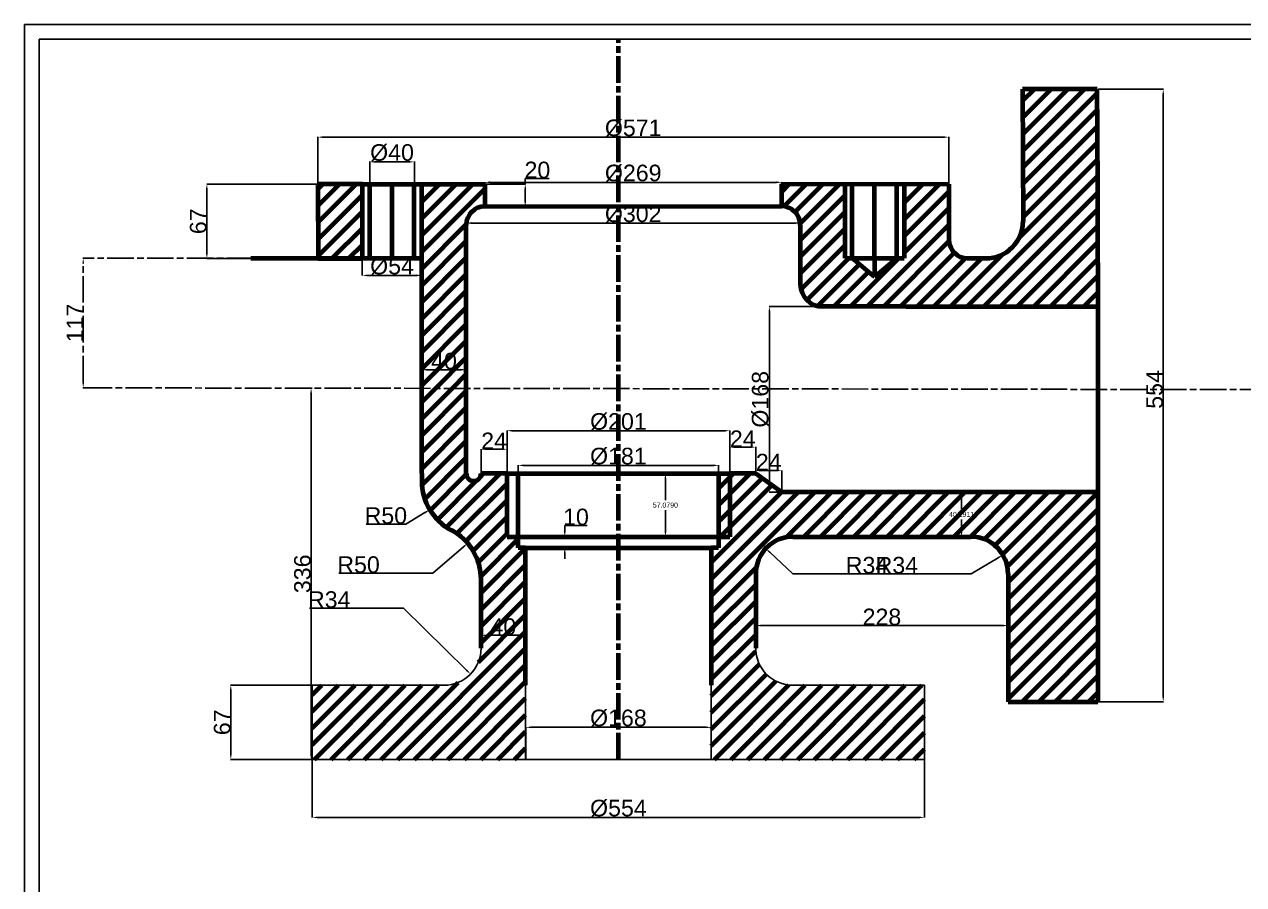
# Model space of a CAD drawing. Header units: millimetres. Extents: x 2545 to 4734, y 520 to 2116.
# Drawn here: x 2545 to 3648, y 1338 to 2116 of the extents above; entities that cross this region are included whole.
import ezdxf

# ---------------------------------------------------------------- set-up
doc = ezdxf.new("R2010")
doc.units = ezdxf.units.MM
doc.linetypes.add('ACAD_ISO08W100', pattern=[36, 24, -3, 6, -3])
doc.styles.get("Standard").update_dxf_attribs({"font": 'arial.ttf'})
doc.dimstyles.new('ISO POLINEMA 1', dxfattribs={"dimtxt": 15, "dimasz": 5, "dimexe": 0.18, "dimexo": 0.0625, "dimgap": 0.09, "dimtad": 1, "dimtoh": 1, "dimdec": 0, "dimzin": 0, "dimdsep": 46, "dimtxsty": 'Standard', "dimcen": 1, "dimadec": 0, "dimazin": 0, "dimtfac": 1, "dimtdec": 0, "dimtofl": 0, "dimtmove": 0, "dimatfit": 3, "dimfxl": 1, "dimtolj": 1, "dimtzin": 0, "dimarcsym": 0})
doc.dimstyles.get("Standard").update_dxf_attribs({"dimtxt": 0.18, "dimasz": 0.18, "dimexe": 0.18, "dimexo": 0.0625, "dimgap": 0.09, "dimtad": 0, "dimtih": 1, "dimtoh": 1, "dimdec": 4, "dimzin": 0, "dimdsep": 46, "dimtxsty": 'Standard', "dimcen": 0.09, "dimadec": 0, "dimazin": 0, "dimtfac": 1, "dimtdec": 4, "dimtofl": 0, "dimtmove": 0, "dimatfit": 3, "dimfxl": 1, "dimtolj": 1, "dimtzin": 0, "dimarcsym": 0})
pattern_1 = [(45, (-3494.329, -1262.326), (-7.538002, 7.538002), [])]

# ---------------------------------------------------------------- blocks, each defined once
blk = doc.blocks.new('*D145')
at = {"color": 0, "lineweight": -2, "transparency": 16777216}
for p, q in [((2805.2, 1451), (2805.2, 1398.5)), ((3359.2, 1451), (3359.2, 1398.5)), ((2810.2, 1398.7), (3354.2, 1398.7))]:
    blk.add_line(p, q, dxfattribs=at)
at = {"color": 0, "transparency": 16777216}
for points in [[(2810.2, 1399.5), (2810.2, 1397.9), (2805.2, 1398.7)], [(3354.2, 1399.5), (3354.2, 1397.9), (3359.2, 1398.7)]]:
    blk.add_solid(points, dxfattribs=at)
at = {"layer": 'Defpoints', "color": 0, "transparency": 16777216}
for p in [(2805.2, 1451.1), (3359.2, 1451.1), (3359.2, 1398.7)]:
    blk.add_point(p, dxfattribs=at)
at = {"color": 0, "lineweight": 100, "transparency": 16777216, "insert": (3082.2, 1406.9), "char_height": 15, "attachment_point": 5}
blk.add_mtext('\\A1;%%C554', dxfattribs=at)
blk = doc.blocks.new('*D146')
at = {"color": 0, "lineweight": -2, "transparency": 16777216}
for p, q in [((2998.3, 1451.2), (2998.3, 1480.4)), ((3003.3, 1480.2), (3161.2, 1480.2)), ((3166.2, 1451.2), (3166.2, 1480.4))]:
    blk.add_line(p, q, dxfattribs=at)
at = {"color": 0, "transparency": 16777216}
for points in [[(3003.3, 1481), (3003.3, 1479.4), (2998.3, 1480.2)], [(3161.2, 1481), (3161.2, 1479.4), (3166.2, 1480.2)]]:
    blk.add_solid(points, dxfattribs=at)
at = {"layer": 'Defpoints', "color": 0, "transparency": 16777216}
for p in [(3166.2, 1480.2), (2998.3, 1451.1), (3166.2, 1451.1)]:
    blk.add_point(p, dxfattribs=at)
at = {"color": 0, "lineweight": 100, "transparency": 16777216, "insert": (3082.2, 1488.4), "char_height": 15, "width": 0.0249, "attachment_point": 5}
blk.add_mtext('\\A1;%%C168', dxfattribs=at)
blk = doc.blocks.new('*D147')
at = {"color": 0, "lineweight": -2, "transparency": 16777216}
for p, q in [((2804.4, 1518.3), (2731.4, 1518.3)), ((2731.5, 1513.3), (2731.5, 1456.1)), ((2805.2, 1451.1), (2731.4, 1451.1))]:
    blk.add_line(p, q, dxfattribs=at)
at = {"color": 0, "transparency": 16777216}
for points in [[(2730.7, 1513.3), (2732.4, 1513.3), (2731.5, 1518.3)], [(2730.7, 1456.1), (2732.4, 1456.1), (2731.5, 1451.1)]]:
    blk.add_solid(points, dxfattribs=at)
at = {"layer": 'Defpoints', "color": 0, "transparency": 16777216}
for p in [(2804.5, 1518.3), (2731.5, 1451.1), (2805.2, 1451.1)]:
    blk.add_point(p, dxfattribs=at)
at = {"color": 0, "lineweight": 100, "transparency": 16777216, "insert": (2723.8, 1484.7), "char_height": 15, "attachment_point": 5, "rotation": 90}
blk.add_mtext('\\A1;67', dxfattribs=at)
blk = doc.blocks.new('*D148')
at = {"color": 0, "lineweight": -2, "transparency": 16777216}
for p, q in [((3033.7, 1657.6), (3033.7, 1662.6)), ((3033.7, 1662.6), (3053.8, 1662.6)), ((2991.6, 1652.6), (3033.8, 1652.6)), ((2991.6, 1642.5), (3033.8, 1642.5)), ((3033.7, 1637.5), (3033.7, 1632.5))]:
    blk.add_line(p, q, dxfattribs=at)
at = {"color": 0, "transparency": 16777216}
for points in [[(3032.8, 1657.6), (3034.5, 1657.6), (3033.7, 1652.6)], [(3032.8, 1637.5), (3034.5, 1637.5), (3033.7, 1642.5)]]:
    blk.add_solid(points, dxfattribs=at)
at = {"layer": 'Defpoints', "color": 0, "transparency": 16777216}
for p in [(2991.6, 1652.6), (3033.7, 1652.6), (2991.6, 1642.5)]:
    blk.add_point(p, dxfattribs=at)
at = {"color": 0, "lineweight": 100, "transparency": 16777216, "insert": (3043.8, 1670.3), "char_height": 15, "attachment_point": 5}
blk.add_mtext('\\A1;10', dxfattribs=at)
blk = doc.blocks.new('*D149')
at = {"color": 0, "lineweight": -2, "transparency": 16777216}
for p, q in [((3171.3, 1709.6), (3120.2, 1709.6)), ((3124.7, 1705.1), (3124.7, 1685.6)), ((3124.7, 1657.1), (3124.7, 1676.5)), ((3171.3, 1652.6), (3120.2, 1652.6))]:
    blk.add_line(p, q, dxfattribs=at)
at = {"color": 0, "transparency": 16777216}
for points in [[(3124, 1705.1), (3125.5, 1705.1), (3124.7, 1709.6)], [(3124, 1657.1), (3125.5, 1657.1), (3124.7, 1652.6)]]:
    blk.add_solid(points, dxfattribs=at)
at = {"layer": 'Defpoints', "color": 0, "transparency": 16777216}
for p in [(3124.7, 1709.6), (3172.9, 1709.6), (3172.9, 1652.6)]:
    blk.add_point(p, dxfattribs=at)
at = {"color": 0, "lineweight": 100, "transparency": 16777216, "insert": (3124.7, 1681.1), "char_height": 4.5, "attachment_point": 5}
blk.add_mtext('\\A1;57.0790', dxfattribs=at)
blk = doc.blocks.new('*D150')
at = {"color": 0, "lineweight": -2, "transparency": 16777216}
for p, q in [((2991.6, 1709.7), (2991.6, 1717.2)), ((2996.6, 1717), (3167.9, 1717)), ((3172.9, 1709.7), (3172.9, 1717.2))]:
    blk.add_line(p, q, dxfattribs=at)
at = {"color": 0, "transparency": 16777216}
for points in [[(2996.6, 1717.9), (2996.6, 1716.2), (2991.6, 1717)], [(3167.9, 1717.9), (3167.9, 1716.2), (3172.9, 1717)]]:
    blk.add_solid(points, dxfattribs=at)
at = {"layer": 'Defpoints', "color": 0, "transparency": 16777216}
for p in [(3172.9, 1717), (2991.6, 1709.6), (3172.9, 1709.6)]:
    blk.add_point(p, dxfattribs=at)
at = {"color": 0, "lineweight": 100, "transparency": 16777216, "insert": (3082.2, 1725.2), "char_height": 15, "attachment_point": 5}
blk.add_mtext('\\A1;%%C181', dxfattribs=at)
blk = doc.blocks.new('*D151')
at = {"color": 0, "lineweight": -2, "transparency": 16777216}
for p, q in [((2981.5, 1709.7), (2981.5, 1748.6)), ((2986.5, 1748.4), (3177.9, 1748.4)), ((3182.9, 1709.7), (3182.9, 1748.6))]:
    blk.add_line(p, q, dxfattribs=at)
at = {"color": 0, "transparency": 16777216}
for points in [[(2986.5, 1749.2), (2986.5, 1747.5), (2981.5, 1748.4)], [(3177.9, 1749.2), (3177.9, 1747.5), (3182.9, 1748.4)]]:
    blk.add_solid(points, dxfattribs=at)
at = {"layer": 'Defpoints', "color": 0, "transparency": 16777216}
for p in [(3182.9, 1748.4), (2981.5, 1709.6), (3182.9, 1709.6)]:
    blk.add_point(p, dxfattribs=at)
at = {"color": 0, "lineweight": 100, "transparency": 16777216, "insert": (3082.2, 1756.5), "char_height": 15, "attachment_point": 5}
blk.add_mtext('\\A1;%%C201', dxfattribs=at)
blk = doc.blocks.new('*D152')
at = {"color": 0, "lineweight": -2, "transparency": 16777216}
for p, q in [((2958, 1709.7), (2958, 1731.8)), ((2981.5, 1709.7), (2981.5, 1731.8)), ((2976.5, 1731.6), (2963, 1731.6))]:
    blk.add_line(p, q, dxfattribs=at)
at = {"color": 0, "transparency": 16777216}
for points in [[(2963, 1732.5), (2963, 1730.8), (2958, 1731.6)], [(2976.5, 1732.5), (2976.5, 1730.8), (2981.5, 1731.6)]]:
    blk.add_solid(points, dxfattribs=at)
at = {"layer": 'Defpoints', "color": 0, "transparency": 16777216}
for p in [(2958, 1731.6), (2958, 1709.6), (2981.5, 1709.6)]:
    blk.add_point(p, dxfattribs=at)
at = {"color": 0, "lineweight": 100, "transparency": 16777216, "insert": (2969.7, 1739.2), "char_height": 15, "attachment_point": 5}
blk.add_mtext('\\A1;24', dxfattribs=at)
blk = doc.blocks.new('*D121')
at = {"color": 0, "lineweight": -2, "transparency": 16777216}
for p, q in [((2802.7, 1587.9), (2887.7, 1587.9)), ((2887.7, 1587.9), (2944.8, 1531.8))]:
    blk.add_line(p, q, dxfattribs=at)
at = {"color": 0, "transparency": 16777216}
blk.add_solid([(2945.4, 1532.4), (2944.2, 1531.2), (2948.4, 1528.3)], dxfattribs=at)
at = {"layer": 'Defpoints', "color": 0, "transparency": 16777216}
for p in [(2924.4, 1551.8), (2948.4, 1528.3)]:
    blk.add_point(p, dxfattribs=at)
at = {"color": 0, "lineweight": 100, "transparency": 16777216, "insert": (2820.6, 1595.6), "char_height": 15, "attachment_point": 5}
blk.add_mtext('\\A1;R34', dxfattribs=at)
blk = doc.blocks.new('*D153')
at = {"color": 0, "lineweight": -2, "transparency": 16777216}
for p, q in [((2998.3, 1642.4), (2998.3, 1563.2)), ((2958, 1551.9), (2958, 1563.5)), ((2963, 1563.4), (2993.3, 1563.4))]:
    blk.add_line(p, q, dxfattribs=at)
at = {"color": 0, "transparency": 16777216}
for points in [[(2963, 1564.2), (2963, 1562.5), (2958, 1563.4)], [(2993.3, 1564.2), (2993.3, 1562.5), (2998.3, 1563.4)]]:
    blk.add_solid(points, dxfattribs=at)
at = {"layer": 'Defpoints', "color": 0, "transparency": 16777216}
for p in [(2998.3, 1642.5), (2998.3, 1563.4), (2958, 1551.8)]:
    blk.add_point(p, dxfattribs=at)
at = {"color": 0, "lineweight": 100, "transparency": 16777216, "insert": (2978.1, 1571.1), "char_height": 15, "attachment_point": 5}
blk.add_mtext('\\A1;40', dxfattribs=at)
blk = doc.blocks.new('*D154')
at = {"color": 0, "lineweight": -2, "transparency": 16777216}
for p, q in [((3182.9, 1709.7), (3182.9, 1733.7)), ((3187.9, 1733.5), (3201.4, 1733.5)), ((3206.4, 1709.7), (3206.4, 1733.7))]:
    blk.add_line(p, q, dxfattribs=at)
at = {"color": 0, "transparency": 16777216}
for points in [[(3187.9, 1734.3), (3187.9, 1732.7), (3182.9, 1733.5)], [(3201.4, 1734.3), (3201.4, 1732.7), (3206.4, 1733.5)]]:
    blk.add_solid(points, dxfattribs=at)
at = {"layer": 'Defpoints', "color": 0, "transparency": 16777216}
for p in [(3206.4, 1733.5), (3182.9, 1709.6), (3206.4, 1709.6)]:
    blk.add_point(p, dxfattribs=at)
at = {"color": 0, "lineweight": 100, "transparency": 16777216, "insert": (3194.7, 1741.1), "char_height": 15, "attachment_point": 5}
blk.add_mtext('\\A1;24', dxfattribs=at)
blk = doc.blocks.new('*D155')
at = {"color": 0, "lineweight": -2, "transparency": 16777216}
for p, q in [((2904.3, 1709.7), (2904.3, 1803.7)), ((2909.3, 1803.5), (2939.6, 1803.5)), ((2944.6, 1709.7), (2944.6, 1803.7))]:
    blk.add_line(p, q, dxfattribs=at)
at = {"color": 0, "transparency": 16777216}
for points in [[(2909.3, 1804.4), (2909.3, 1802.7), (2904.3, 1803.5)], [(2939.6, 1804.4), (2939.6, 1802.7), (2944.6, 1803.5)]]:
    blk.add_solid(points, dxfattribs=at)
at = {"layer": 'Defpoints', "color": 0, "transparency": 16777216}
for p in [(2944.6, 1803.5), (2904.3, 1709.6), (2944.6, 1709.6)]:
    blk.add_point(p, dxfattribs=at)
at = {"color": 0, "lineweight": 100, "transparency": 16777216, "insert": (2924.4, 1811.3), "char_height": 15, "attachment_point": 5}
blk.add_mtext('\\A1;40', dxfattribs=at)
blk = doc.blocks.new('*D156')
at = {"color": 0, "lineweight": -2, "transparency": 16777216}
for p, q in [((2857.3, 1971.4), (2857.3, 1991.7)), ((2862.3, 1991.5), (2892.6, 1991.5)), ((2897.6, 1971.4), (2897.6, 1991.7))]:
    blk.add_line(p, q, dxfattribs=at)
at = {"color": 0, "transparency": 16777216}
for points in [[(2862.3, 1992.3), (2862.3, 1990.7), (2857.3, 1991.5)], [(2892.6, 1992.3), (2892.6, 1990.7), (2897.6, 1991.5)]]:
    blk.add_solid(points, dxfattribs=at)
at = {"layer": 'Defpoints', "color": 0, "transparency": 16777216}
for p in [(2897.6, 1991.5), (2857.3, 1971.4), (2897.6, 1971.4)]:
    blk.add_point(p, dxfattribs=at)
at = {"color": 0, "lineweight": 100, "transparency": 16777216, "insert": (2877.4, 1999.7), "char_height": 15, "attachment_point": 5}
blk.add_mtext('\\A1;%%C40', dxfattribs=at)
blk = doc.blocks.new('*D157')
at = {"color": 0, "lineweight": -2, "transparency": 16777216}
for p, q in [((2850.5, 1904.1), (2850.5, 1888.7)), ((2904.3, 1904.4), (2904.3, 1888.7)), ((2899.3, 1888.8), (2855.5, 1888.8))]:
    blk.add_line(p, q, dxfattribs=at)
at = {"color": 0, "transparency": 16777216}
for points in [[(2855.5, 1889.7), (2855.5, 1888), (2850.5, 1888.8)], [(2899.3, 1889.7), (2899.3, 1888), (2904.3, 1888.8)]]:
    blk.add_solid(points, dxfattribs=at)
at = {"layer": 'Defpoints', "color": 0, "transparency": 16777216}
for p in [(2850.5, 1904.2), (2904.3, 1904.5), (2850.5, 1888.8)]:
    blk.add_point(p, dxfattribs=at)
at = {"color": 0, "lineweight": 100, "transparency": 16777216, "insert": (2877.4, 1897), "char_height": 15, "attachment_point": 5}
blk.add_mtext('\\A1;%%C54', dxfattribs=at)
blk = doc.blocks.new('*D158')
at = {"color": 0, "lineweight": -2, "transparency": 16777216}
for p, q in [((2961.3, 1971.4), (2961.3, 1973.2)), ((2966.3, 1973), (3225, 1973)), ((3230, 1971.4), (3230, 1973.2))]:
    blk.add_line(p, q, dxfattribs=at)
at = {"color": 0, "transparency": 16777216}
for points in [[(2966.3, 1973.9), (2966.3, 1972.2), (2961.3, 1973)], [(3225, 1973.9), (3225, 1972.2), (3230, 1973)]]:
    blk.add_solid(points, dxfattribs=at)
at = {"layer": 'Defpoints', "color": 0, "transparency": 16777216}
for p in [(2961.3, 1971.4), (3230, 1973), (3230, 1971.4)]:
    blk.add_point(p, dxfattribs=at)
at = {"color": 0, "lineweight": 100, "transparency": 16777216, "insert": (3095.6, 1981.2), "char_height": 15, "attachment_point": 5}
blk.add_mtext('\\A1;%%C269', dxfattribs=at)
blk = doc.blocks.new('*D159')
at = {"color": 0, "lineweight": -2, "transparency": 16777216}
for p, q in [((2997.9, 1971.4), (2997.9, 1976.4)), ((2997.9, 1976.4), (3019.7, 1976.4)), ((2961.4, 1971.4), (2998.1, 1971.4)), ((2997.9, 1956.2), (2997.9, 1966.4)), ((2961.4, 1951.2), (2998.1, 1951.2))]:
    blk.add_line(p, q, dxfattribs=at)
at = {"color": 0, "transparency": 16777216}
for points in [[(2997.1, 1966.4), (2998.8, 1966.4), (2997.9, 1971.4)], [(2997.1, 1956.2), (2998.8, 1956.2), (2997.9, 1951.2)]]:
    blk.add_solid(points, dxfattribs=at)
at = {"layer": 'Defpoints', "color": 0, "transparency": 16777216}
for p in [(2961.3, 1971.4), (2997.9, 1971.4), (2961.3, 1951.2)]:
    blk.add_point(p, dxfattribs=at)
at = {"color": 0, "lineweight": 100, "transparency": 16777216, "insert": (3008.9, 1984.1), "char_height": 15, "attachment_point": 5}
blk.add_mtext('\\A1;20', dxfattribs=at)
blk = doc.blocks.new('*D160')
at = {"color": 0, "lineweight": -2, "transparency": 16777216}
for p, q in [((2810.3, 1971.4), (2810.3, 2014)), ((2815.3, 2013.9), (3376, 2013.9)), ((3381, 1971.4), (3381, 2014))]:
    blk.add_line(p, q, dxfattribs=at)
at = {"color": 0, "transparency": 16777216}
for points in [[(2815.3, 2014.7), (2815.3, 2013), (2810.3, 2013.9)], [(3376, 2014.7), (3376, 2013), (3381, 2013.9)]]:
    blk.add_solid(points, dxfattribs=at)
at = {"layer": 'Defpoints', "color": 0, "transparency": 16777216}
for p in [(3381, 2013.9), (2810.3, 1971.4), (3381, 1971.4)]:
    blk.add_point(p, dxfattribs=at)
at = {"color": 0, "lineweight": 100, "transparency": 16777216, "insert": (3095.6, 2022), "char_height": 15, "attachment_point": 5}
blk.add_mtext('\\A1;%%C571', dxfattribs=at)
blk = doc.blocks.new('*D161')
at = {"color": 0, "lineweight": -2, "transparency": 16777216}
for p, q in [((2810.2, 1971.4), (2709.7, 1971.4)), ((2709.9, 1909.2), (2709.9, 1966.4)), ((2810.4, 1904.2), (2709.7, 1904.2))]:
    blk.add_line(p, q, dxfattribs=at)
at = {"color": 0, "transparency": 16777216}
for points in [[(2709, 1966.4), (2710.7, 1966.4), (2709.9, 1971.4)], [(2709, 1909.2), (2710.7, 1909.2), (2709.9, 1904.2)]]:
    blk.add_solid(points, dxfattribs=at)
at = {"layer": 'Defpoints', "color": 0, "transparency": 16777216}
for p in [(2709.9, 1971.4), (2810.3, 1971.4), (2810.5, 1904.2)]:
    blk.add_point(p, dxfattribs=at)
at = {"color": 0, "lineweight": 100, "transparency": 16777216, "insert": (2702.1, 1937.8), "char_height": 15, "attachment_point": 5, "rotation": 90}
blk.add_mtext('\\A1;67', dxfattribs=at)
blk = doc.blocks.new('*D122')
at = {"color": 0, "lineweight": -2, "transparency": 16777216}
for p, q in [((2953.6, 1702.9), (2955.6, 1702.9)), ((2954.6, 1701.9), (2954.6, 1703.9)), ((2889.8, 1663.9), (2907.2, 1674.3)), ((2853.9, 1663.9), (2889.8, 1663.9))]:
    blk.add_line(p, q, dxfattribs=at)
at = {"color": 0, "transparency": 16777216}
blk.add_solid([(2906.8, 1675.1), (2907.6, 1673.6), (2911.5, 1676.9)], dxfattribs=at)
at = {"layer": 'Defpoints', "color": 0, "transparency": 16777216}
for p in [(2954.6, 1702.9), (2911.5, 1676.9)]:
    blk.add_point(p, dxfattribs=at)
at = {"color": 0, "lineweight": 100, "transparency": 16777216, "insert": (2871.8, 1671.6), "char_height": 15, "attachment_point": 5}
blk.add_mtext('\\A1;R50', dxfattribs=at)
blk = doc.blocks.new('*D123')
at = {"color": 0, "lineweight": -2, "transparency": 16777216}
for p, q in [((2914.2, 1619.5), (2942, 1643.4)), ((2829.2, 1619.5), (2914.2, 1619.5))]:
    blk.add_line(p, q, dxfattribs=at)
at = {"color": 0, "transparency": 16777216}
blk.add_solid([(2941.5, 1644), (2942.6, 1642.8), (2945.8, 1646.7)], dxfattribs=at)
at = {"layer": 'Defpoints', "color": 0, "transparency": 16777216}
for p in [(2945.8, 1646.7), (2907.6, 1613.8)]:
    blk.add_point(p, dxfattribs=at)
at = {"color": 0, "lineweight": 100, "transparency": 16777216, "insert": (2847.1, 1627.2), "char_height": 15, "attachment_point": 5}
blk.add_mtext('\\A1;R50', dxfattribs=at)
blk = doc.blocks.new('*D162')
at = {"color": 0, "lineweight": -2, "transparency": 16777216}
for p, q in [((3392.7, 1688.3), (3392.7, 1677.3)), ((3392.9, 1692.8), (3397.2, 1692.8)), ((3392.7, 1657.1), (3392.7, 1668.2)), ((3392.9, 1652.6), (3397.2, 1652.6))]:
    blk.add_line(p, q, dxfattribs=at)
at = {"color": 0, "transparency": 16777216}
for points in [[(3391.9, 1688.3), (3393.4, 1688.3), (3392.7, 1692.8)], [(3391.9, 1657.1), (3393.4, 1657.1), (3392.7, 1652.6)]]:
    blk.add_solid(points, dxfattribs=at)
at = {"layer": 'Defpoints', "color": 0, "transparency": 16777216}
for p in [(3391.4, 1692.8), (3392.7, 1692.8), (3391.4, 1652.6)]:
    blk.add_point(p, dxfattribs=at)
at = {"color": 0, "lineweight": 100, "transparency": 16777216, "insert": (3392.7, 1672.7), "char_height": 4.5, "attachment_point": 5}
blk.add_mtext('\\A1;40.2911', dxfattribs=at)
blk = doc.blocks.new('*D163')
at = {"color": 0, "lineweight": -2, "transparency": 16777216}
for p, q in [((3206.4, 1551.9), (3206.4, 1572.4)), ((3211.4, 1572.2), (3429.8, 1572.2)), ((3434.8, 1551.9), (3434.8, 1572.4))]:
    blk.add_line(p, q, dxfattribs=at)
at = {"color": 0, "transparency": 16777216}
for points in [[(3211.4, 1573), (3211.4, 1571.4), (3206.4, 1572.2)], [(3429.8, 1573), (3429.8, 1571.4), (3434.8, 1572.2)]]:
    blk.add_solid(points, dxfattribs=at)
at = {"layer": 'Defpoints', "color": 0, "transparency": 16777216}
for p in [(3434.8, 1572.2), (3206.4, 1551.8), (3434.8, 1551.8)]:
    blk.add_point(p, dxfattribs=at)
at = {"color": 0, "lineweight": 100, "transparency": 16777216, "insert": (3320.6, 1579.9), "char_height": 15, "attachment_point": 5}
blk.add_mtext('\\A1;228', dxfattribs=at)
blk = doc.blocks.new('*D124')
at = {"color": 0, "lineweight": -2, "transparency": 16777216}
for p, q in [((3240, 1619), (3219.2, 1638.5)), ((3325, 1619), (3240, 1619))]:
    blk.add_line(p, q, dxfattribs=at)
at = {"color": 0, "transparency": 16777216}
blk.add_solid([(3219.7, 1639.1), (3218.6, 1637.9), (3215.5, 1641.9)], dxfattribs=at)
at = {"layer": 'Defpoints', "color": 0, "transparency": 16777216}
for p in [(3215.5, 1641.9), (3240, 1619)]:
    blk.add_point(p, dxfattribs=at)
at = {"color": 0, "lineweight": 100, "transparency": 16777216, "insert": (3307.1, 1626.7), "char_height": 15, "attachment_point": 5}
blk.add_mtext('\\A1;R34', dxfattribs=at)
blk = doc.blocks.new('*D164')
at = {"color": 0, "lineweight": -2, "transparency": 16777216}
for p, q in [((3206.4, 1709.7), (3206.4, 1712.5)), ((3211.4, 1712.3), (3225, 1712.3)), ((3230, 1692.9), (3230, 1712.5))]:
    blk.add_line(p, q, dxfattribs=at)
at = {"color": 0, "transparency": 16777216}
for points in [[(3211.4, 1713.2), (3211.4, 1711.5), (3206.4, 1712.3)], [(3225, 1713.2), (3225, 1711.5), (3230, 1712.3)]]:
    blk.add_solid(points, dxfattribs=at)
at = {"layer": 'Defpoints', "color": 0, "transparency": 16777216}
for p in [(3230, 1712.3), (3206.4, 1709.6), (3230, 1692.8)]:
    blk.add_point(p, dxfattribs=at)
at = {"color": 0, "lineweight": 100, "transparency": 16777216, "insert": (3218.2, 1720), "char_height": 15, "attachment_point": 5}
blk.add_mtext('\\A1;24', dxfattribs=at)
blk = doc.blocks.new('*D125')
at = {"color": 0, "lineweight": -2, "transparency": 16777216}
for p, q in [((3401.2, 1619), (3425.8, 1633.5)), ((3316.2, 1619), (3401.2, 1619))]:
    blk.add_line(p, q, dxfattribs=at)
at = {"color": 0, "transparency": 16777216}
blk.add_solid([(3425.4, 1634.2), (3426.2, 1632.8), (3430.1, 1636.1)], dxfattribs=at)
at = {"layer": 'Defpoints', "color": 0, "transparency": 16777216}
for p in [(3430.1, 1636.1), (3401.2, 1619)]:
    blk.add_point(p, dxfattribs=at)
at = {"color": 0, "lineweight": 100, "transparency": 16777216, "insert": (3334.1, 1626.7), "char_height": 15, "attachment_point": 5}
blk.add_mtext('\\A1;R34', dxfattribs=at)
blk = doc.blocks.new('*D165')
at = {"color": 0, "lineweight": -2, "transparency": 16777216}
for p, q in [((3353.4, 1860.7), (3218.6, 1860.7)), ((3218.8, 1697.8), (3218.8, 1855.7)), ((3229.9, 1692.8), (3218.6, 1692.8))]:
    blk.add_line(p, q, dxfattribs=at)
at = {"color": 0, "transparency": 16777216}
for points in [[(3218, 1855.7), (3219.7, 1855.7), (3218.8, 1860.7)], [(3218, 1697.8), (3219.7, 1697.8), (3218.8, 1692.8)]]:
    blk.add_solid(points, dxfattribs=at)
at = {"layer": 'Defpoints', "color": 0, "transparency": 16777216}
for p in [(3218.8, 1860.7), (3353.5, 1860.7), (3230, 1692.8)]:
    blk.add_point(p, dxfattribs=at)
at = {"color": 0, "lineweight": 100, "transparency": 16777216, "insert": (3210.7, 1776.8), "char_height": 15, "attachment_point": 5, "rotation": 90}
blk.add_mtext('\\A1;%%C168', dxfattribs=at)
blk = doc.blocks.new('*D166')
at = {"color": 0, "lineweight": -2, "transparency": 16777216}
for p, q in [((2805.2, 1786.9), (2804, 1786.9)), ((2804.2, 1456.1), (2804.2, 1781.9)), ((2805.2, 1451.1), (2804, 1451.1))]:
    blk.add_line(p, q, dxfattribs=at)
at = {"color": 0, "transparency": 16777216}
for points in [[(2803.3, 1781.9), (2805, 1781.9), (2804.2, 1786.9)], [(2803.3, 1456.1), (2805, 1456.1), (2804.2, 1451.1)]]:
    blk.add_solid(points, dxfattribs=at)
at = {"layer": 'Defpoints', "color": 0, "transparency": 16777216}
for p in [(2804.2, 1786.9), (2805.2, 1786.9), (2805.2, 1451.1)]:
    blk.add_point(p, dxfattribs=at)
at = {"color": 0, "lineweight": 100, "transparency": 16777216, "insert": (2796.4, 1619), "char_height": 15, "attachment_point": 5, "rotation": 90}
blk.add_mtext('\\A1;336', dxfattribs=at)
blk = doc.blocks.new('*D167')
at = {"color": 0, "linetype": 'ACAD_ISO08W100', "lineweight": -2, "transparency": 16777216}
for p, q in [((2751.8, 1904.5), (2597.8, 1904.5)), ((2598, 1792.2), (2598, 1899.5)), ((2600.2, 1787.2), (2597.8, 1787.2))]:
    blk.add_line(p, q, dxfattribs=at)
at = {"color": 0, "linetype": 'ACAD_ISO08W100', "transparency": 16777216}
for points in [[(2597.2, 1899.5), (2598.8, 1899.5), (2598, 1904.5)], [(2597.2, 1792.2), (2598.8, 1792.2), (2598, 1787.2)]]:
    blk.add_solid(points, dxfattribs=at)
at = {"layer": 'Defpoints', "color": 0, "linetype": 'ACAD_ISO08W100', "transparency": 16777216}
for p in [(2598, 1904.5), (2751.8, 1904.5), (2600.3, 1787.2)]:
    blk.add_point(p, dxfattribs=at)
at = {"color": 0, "linetype": 'ACAD_ISO08W100', "lineweight": 100, "transparency": 16777216, "insert": (2590.4, 1845.8), "char_height": 15, "attachment_point": 5, "rotation": 90}
blk.add_mtext('\\A1;117', dxfattribs=at)
blk = doc.blocks.new('*D168')
at = {"color": 0, "lineweight": -2, "transparency": 16777216}
for p, q in [((2944.6, 1934.5), (2944.6, 1936.3)), ((2949.6, 1936.2), (3241.7, 1936.2)), ((3246.7, 1880.9), (3246.7, 1936.3))]:
    blk.add_line(p, q, dxfattribs=at)
at = {"color": 0, "transparency": 16777216}
for points in [[(2949.6, 1937), (2949.6, 1935.3), (2944.6, 1936.2)], [(3241.7, 1937), (3241.7, 1935.3), (3246.7, 1936.2)]]:
    blk.add_solid(points, dxfattribs=at)
at = {"layer": 'Defpoints', "color": 0, "transparency": 16777216}
for p in [(2944.6, 1934.4), (3246.7, 1936.2), (3246.7, 1880.9)]:
    blk.add_point(p, dxfattribs=at)
at = {"color": 0, "lineweight": 100, "transparency": 16777216, "insert": (3095.6, 1944.3), "char_height": 15, "attachment_point": 5}
blk.add_mtext('\\A1;%%C302', dxfattribs=at)
blk = doc.blocks.new('*D169')
at = {"color": 0, "lineweight": -2, "transparency": 16777216}
for p, q in [((3516.1, 2057.2), (3575.3, 2057.2)), ((3575.1, 1508.2), (3575.1, 2052.2)), ((3516.1, 1503.2), (3575.3, 1503.2))]:
    blk.add_line(p, q, dxfattribs=at)
at = {"color": 0, "transparency": 16777216}
for points in [[(3574.3, 2052.2), (3575.9, 2052.2), (3575.1, 2057.2)], [(3574.3, 1508.2), (3575.9, 1508.2), (3575.1, 1503.2)]]:
    blk.add_solid(points, dxfattribs=at)
at = {"layer": 'Defpoints', "color": 0, "transparency": 16777216}
for p in [(3516, 2057.2), (3575.1, 2057.2), (3516, 1503.2)]:
    blk.add_point(p, dxfattribs=at)
at = {"color": 0, "lineweight": 100, "transparency": 16777216, "insert": (3567.4, 1785.7), "char_height": 15, "attachment_point": 5, "rotation": 90}
blk.add_mtext('\\A1;554', dxfattribs=at)

msp = doc.modelspace()

# ---------------------------------------------------------------- hatches: boundary and pattern name
at = {"lineweight": 100}
h = msp.add_hatch(dxfattribs=at)
h.set_pattern_fill('ANSI31', color=256, scale=3.357589)
h.set_pattern_definition(pattern_1)
h.paths.add_polyline_path([(3515.99186, 1860.72759), (3515.35121, 2038.89255), (3515.28531, 2057.21863), (3447.89193, 2057.21863), (3448.32064, 1937.9966, -0.4152671451), (3414.74497, 1904.29998), (3398.01728, 1904.29998, -0.4131607639), (3381.22945, 1921.02756), (3381.04853, 1971.33965), (3340.74271, 1971.38771), (3340.74271, 1904.29998), (3334.02753, 1904.29998), (3313.882, 1887.51204), (3293.73647, 1904.29998), (3287.0213, 1904.29998), (3287.0213, 1971.45176), (3229.94233, 1971.51981), (3229.94233, 1951.37427, -0.4138537974), (3246.73026, 1934.60695), (3246.73027, 1880.87311, 0.4142134933), (3266.8758, 1860.72759), (3342.33946, 1860.72759)])
h = msp.add_hatch(dxfattribs=at)
h.set_pattern_fill('ANSI31', color=256, scale=3.357589)
h.set_pattern_definition(pattern_1)
h.paths.add_polyline_path([(2810.49526, 1904.45816), (2850.54577, 1904.45816), (2850.54577, 1971.35483), (2810.25471, 1971.35483)])
h = msp.add_hatch(dxfattribs=at)
h.set_pattern_fill('ANSI31', color=256, scale=3.357589)
h.set_pattern_definition(pattern_1)
h.paths.add_polyline_path([(2944.55765, 1934.42135, -0.4140336684), (2961.33528, 1951.20929), (2961.34559, 1951.2093), (2961.34559, 1971.35483), (2944.55765, 1971.35483), (2904.26659, 1971.35483), (2904.26659, 1786.70892), (2944.55765, 1786.64716)])
h.paths.add_polyline_path([(2909.37631, 1795.71623), (2940.18463, 1795.71623), (2940.18463, 1826.62687), (2909.37631, 1826.62687)], flags=24)
h = msp.add_hatch(dxfattribs=at)
h.set_pattern_fill('ANSI31', color=256, scale=3.357589)
h.set_pattern_definition(pattern_1)
h.paths.add_polyline_path([(2998.27907, 1518.25365), (2998.27907, 1642.48443), (2991.56389, 1642.48443), (2991.56389, 1652.5572), (2981.49113, 1652.5572), (2981.49113, 1709.6362), (2957.98801, 1709.6362, -1), (2944.55765, 1709.6362), (2944.55765, 1786.64716), (2904.26659, 1786.70892), (2904.26659, 1709.6362), (2904.26659, 1702.92103, 0.2781792779), (2931.1273, 1658.37758, -0.2781792779), (2957.98801, 1613.83413), (2957.98801, 1551.82954, -0.4142135624), (2924.41212, 1518.25365), (2805.21772, 1518.25365), (2805.21772, 1451.10187), (2998.27907, 1451.10187)])
h.paths.add_polyline_path([(2958.99803, 1722.76407), (2980.4353, 1722.76407), (2980.4353, 1757.35915), (2958.99803, 1757.35915)], flags=25)
h.paths.add_polyline_path([(2960.2348, 1554.5355), (2994.71535, 1554.5355), (2994.71535, 1589.13057), (2960.2348, 1589.13057)], flags=24)
h = msp.add_hatch(dxfattribs=at)
h.set_pattern_fill('ANSI31', color=256, scale=3.357589)
h.set_pattern_definition(pattern_1)
h.paths.add_polyline_path([(3516.01601, 1692.84815), (3229.95269, 1692.84815), (3206.44957, 1709.6362), (3182.94645, 1709.6362), (3182.94645, 1652.5572), (3172.87368, 1652.5572), (3172.87368, 1642.48443), (3166.15851, 1642.48443), (3166.15851, 1518.25365), (3166.15851, 1451.10187), (3359.21986, 1451.10187), (3359.21986, 1518.25365), (3240.02546, 1518.25365, -0.4142135624), (3206.44957, 1551.82954), (3206.44957, 1618.98131, -0.4142135624), (3240.02546, 1652.5572), (3391.35701, 1652.5572), (3401.18971, 1652.5572, -0.4142135624), (3434.7656, 1618.98131), (3434.7656, 1587.30986), (3434.7656, 1503.37015), (3516.01601, 1503.2165)])
h.paths.add_polyline_path([(3182.94645, 1709.6362), (3172.87368, 1709.6362), (3172.87368, 1652.5572), (3182.94645, 1652.5572)], flags=17)

# ---------------------------------------------------------------- linework, layer by layer
at = {"linetype": 'ACAD_ISO08W100', "lineweight": 100}
for p, q in [((3082.21879, 1451.10187), (3082.21879, 2102.33541)), ((2998.27907, 1642.48443), (2991.56389, 1642.48443))]:
    msp.add_line(p, q, dxfattribs=at)
at = {"lineweight": 100}
for p, q in [((3447.89193, 2057.21863), (3448.32064, 1937.9966)), ((3515.28531, 2057.21863), (3447.89193, 2057.21863)), ((3515.35121, 2038.89255), (3515.28531, 2057.21863)), ((3515.35121, 2038.89255), (3516.01601, 1854.01252)), ((2850.54577, 1971.35483), (2810.25471, 1971.35483)), ((2810.25471, 1971.35483), (2810.49617, 1904.20349)), ((2850.54577, 1904.20305), (2850.54577, 1971.35483)), ((2850.54577, 1971.35483), (2904.2854, 1971.35483)), ((2857.26095, 1904.20305), (2857.26095, 1971.35483)), ((2877.40648, 1904.20305), (2877.40648, 1971.35483)), ((2897.55141, 1904.42627), (2897.55141, 1971.35483)), ((2904.26659, 1709.6362), (2904.26659, 1971.35483)), ((2904.26659, 1971.35483), (2944.55765, 1971.35483)), ((2944.55765, 1971.35483), (2961.34559, 1971.35483)), ((2961.34559, 1971.35483), (2961.34559, 1951.2093)), ((3229.94233, 1951.37428), (3229.94233, 1971.51981)), ((3229.94233, 1971.51981), (3381.04853, 1971.33965)), ((3246.73027, 1971.49979), (3246.73027, 1971.51981)), ((3287.0213, 1971.45176), (3287.0213, 1904.29998)), ((3293.73647, 1904.29998), (3293.73647, 1971.44375)), ((3313.882, 1904.29998), (3313.882, 1971.44375)), ((3334.02753, 1904.29998), (3334.02753, 1971.44375)), ((3340.74271, 1971.45176), (3340.74271, 1904.29998)), ((3381.04853, 1971.33965), (3381.22945, 1921.02756)), ((2961.33528, 1951.20929), (3229.94233, 1951.37428)), ((2961.34559, 1951.2093), (2961.33528, 1951.20929)), ((2944.55765, 1709.6362), (2944.55765, 1934.42135)), ((3246.73026, 1934.60695), (3246.73027, 1880.87312)), ((2749.56694, 1904.45816), (2904.26659, 1904.45816)), ((2810.49617, 1904.20349), (2850.54577, 1904.20305)), ((2904.26659, 1904.45816), (2850.54577, 1904.20305)), ((3287.0213, 1904.29998), (3340.74271, 1904.29998)), ((3313.882, 1887.51204), (3293.73647, 1904.29998)), ((3313.882, 1904.29998), (3313.882, 1887.51204)), ((3313.882, 1887.51204), (3334.02753, 1904.29998)), ((3398.01728, 1904.29998), (3414.74497, 1904.29998)), ((3342.33946, 1860.72759), (3266.8758, 1860.72759)), ((3342.33946, 1860.72759), (3516.01601, 1860.72759)), ((3516.01601, 1854.01252), (3516.01601, 1503.2165)), ((2904.26659, 1709.6362), (2904.26659, 1702.92103)), ((2981.49113, 1709.6362), (2957.98801, 1709.6362)), ((2981.49113, 1652.5572), (2981.49113, 1709.6362)), ((2981.49113, 1709.6362), (3182.94645, 1709.6362)), ((2991.56389, 1642.48443), (2991.56389, 1709.6362)), ((3172.87368, 1709.6362), (3172.87368, 1642.48443)), ((3182.94645, 1709.6362), (3182.94645, 1652.5572)), ((3206.44957, 1709.6362), (3182.94645, 1709.6362)), ((3206.44957, 1709.6362), (3229.95269, 1692.84815)), ((3516.01601, 1692.84815), (3229.95269, 1692.84815)), ((2981.49113, 1652.5572), (3182.94645, 1652.5572)), ((3240.02546, 1652.5572), (3391.35701, 1652.5572)), ((3391.35701, 1652.5572), (3401.18971, 1652.5572)), ((2998.27907, 1518.25365), (2998.27907, 1642.48443)), ((2998.27907, 1642.48443), (3166.15851, 1642.48443)), ((3166.15851, 1642.48443), (3166.15851, 1518.25365)), ((3172.87368, 1642.48443), (3166.15851, 1642.48443)), ((2957.98801, 1551.82954), (2957.98801, 1613.83413)), ((3206.44957, 1618.98131), (3206.44957, 1551.82954)), ((3434.7656, 1618.98131), (3434.7656, 1587.30986)), ((3434.7656, 1587.30986), (3434.7656, 1503.37015)), ((3434.7656, 1503.37015), (3516.01601, 1503.2165))]:
    msp.add_line(p, q, dxfattribs=at)
at = {"linetype": 'ACAD_ISO08W100'}
msp.add_line((2600.28202, 1787.17487), (3704.96963, 1785.4816), dxfattribs=at)
for p, q in [((2924.41212, 1518.25365), (2805.21772, 1518.25365)), ((2805.21772, 1518.25365), (2805.21772, 1451.10187)), ((2998.27907, 1518.25365), (2998.27907, 1451.10187)), ((3166.15851, 1451.10187), (3166.15851, 1518.25365)), ((3359.21986, 1518.25365), (3240.02546, 1518.25365)), ((3359.21986, 1451.10187), (3359.21986, 1518.25365)), ((2805.21772, 1451.10187), (3359.21986, 1451.10187))]:
    msp.add_line(p, q)
for points in [[(2544.77969, 2115.82513), (4733.61925, 2115.82513), (4733.61925, 520.10313), (2544.77969, 520.10313)], [(2558.03045, 2102.57436), (4720.36848, 2102.57436), (4720.36848, 533.35389), (2558.03045, 533.35389)]]:
    msp.add_lwpolyline(points, close=True)
at = {"lineweight": 100}
for centre, radius, start, end in [((2961.34559, 1934.42135), 16.78794, 90.0351931, 180), ((3229.94233, 1934.58633), 16.78794, 0.07038619, 90.0351931), ((3414.74497, 1937.87587), 33.57589, 270, 0.20602509), ((3398.01728, 1921.08793), 16.78794, 180.20602509, 270), ((3266.8758, 1880.87312), 20.14553, 180, 270), ((2954.63042, 1702.92103), 50.36383, 180, 242.18186071), ((2951.27283, 1709.6362), 6.71518, 180, 0), ((2907.62418, 1613.83413), 50.36383, 0, 62.18186071), ((3240.02546, 1618.98131), 33.57589, 90, 180), ((3401.18971, 1618.98131), 33.57589, 0, 90)]:
    msp.add_arc(centre, radius, start, end, dxfattribs=at)
for centre, start, end in [((2924.41212, 1551.82954), 270, 0), ((3240.02546, 1551.82954), 180, 270)]:
    msp.add_arc(centre, 33.57589, start, end)

# ---------------------------------------------------------------- dimensions: what is measured, and where the dimension line sits
dim = msp.add_linear_dim(base=(3575.10995, 2057.21863), p1=(3516.01601, 1503.2165), p2=(3516.01601, 2057.21863), angle=90, dimstyle='ISO POLINEMA 1', dxfattribs=at)
dim.commit()
dim.dimension.update_dxf_attribs({"geometry": '*D169', "text_midpoint": (3575.10995, 1785.68065), "dimtype": 160})
dim = msp.add_linear_dim(base=(3381.04479, 2013.86275), p1=(2810.25471, 1971.35483), p2=(3381.04479, 1971.35483), text='%%C<>', dimstyle='ISO POLINEMA 1', dxfattribs=at)
dim.commit()
dim.dimension.update_dxf_attribs({"geometry": '*D160', "text_midpoint": (3095.64975, 2013.86275), "dimtype": 160})
for base, p1, p2, picture, middle in [((2897.55141, 1991.51281), (2857.26095, 1971.35483), (2897.55141, 1971.35483), '*D156', (2877.40618, 1999.68091)), ((3229.95269, 1973.03603), (2961.34559, 1971.35483), (3229.95269, 1971.35483), '*D158', (3095.64914, 1981.20413)), ((3246.73027, 1936.15758), (2944.55765, 1934.42135), (3246.73027, 1880.87312), '*D168', (3095.64396, 1944.32568)), ((2850.54577, 1888.83654), (2904.26659, 1904.45816), (2850.54577, 1904.20305), '*D157', (2877.40618, 1897.00464)), ((3182.94645, 1748.37233), (2981.49113, 1709.6362), (3182.94645, 1709.6362), '*D151', (3082.21879, 1756.54043)), ((3172.87368, 1717.03103), (2991.56389, 1709.6362), (3172.87368, 1709.6362), '*D150', (3082.21879, 1725.19913)), ((3166.15851, 1480.19721), (2998.27907, 1451.10187), (3166.15851, 1451.10187), '*D146', (3082.21879, 1488.36531)), ((3359.21986, 1398.71005), (2805.21772, 1451.10187), (3359.21986, 1451.10187), '*D145', (3082.21879, 1406.87815))]:
    dim = msp.add_linear_dim(base=base, p1=p1, p2=p2, text='%%C<>', dimstyle='ISO POLINEMA 1', dxfattribs=at)
    dim.commit()
    dim.dimension.update_dxf_attribs({"geometry": picture, "text_midpoint": middle})
for base, p1, p2, picture, middle in [((2997.9226, 1971.35483), (2961.34559, 1951.2093), (2961.34559, 1971.35483), '*D159', (3008.85843, 1984.10342)), ((2709.87592, 1971.35483), (2810.49617, 1904.20349), (2810.25471, 1971.35483), '*D161', (2702.12732, 1937.77916)), ((2804.17447, 1786.86074), (2805.21772, 1451.10187), (2805.21772, 1786.86074), '*D166', (2796.42076, 1618.98131)), ((3033.66643, 1652.5572), (2991.56389, 1642.48443), (2991.56389, 1652.5572), '*D148', (3043.76837, 1670.30579)), ((2731.53692, 1451.10187), (2804.46436, 1518.25365), (2805.21772, 1451.10187), '*D147', (2723.78833, 1484.67776))]:
    dim = msp.add_linear_dim(base=base, p1=p1, p2=p2, angle=90, dimstyle='ISO POLINEMA 1', dxfattribs=at)
    dim.commit()
    dim.dimension.update_dxf_attribs({"geometry": picture, "text_midpoint": middle})
at = {"linetype": 'ACAD_ISO08W100', "lineweight": 100}
dim = msp.add_linear_dim(base=(2598.00145, 1904.45816), p1=(2600.28202, 1787.17487), p2=(2751.84751, 1904.45816), angle=90, dimstyle='ISO POLINEMA 1', dxfattribs=at)
dim.commit()
dim.dimension.update_dxf_attribs({"geometry": '*D167', "text_midpoint": (2590.38075, 1845.81651)})
at = {"lineweight": 100}
dim = msp.add_linear_dim(base=(3218.82737, 1860.72759), p1=(3229.95269, 1692.84815), p2=(3353.46478, 1860.72759), angle=90, text='%%C<>', dimstyle='ISO POLINEMA 1', dxfattribs=at)
dim.commit()
dim.dimension.update_dxf_attribs({"geometry": '*D165', "text_midpoint": (3210.65927, 1776.78787)})
for base, p1, p2, picture, middle in [((2944.55765, 1803.53039), (2904.26659, 1709.6362), (2944.55765, 1709.6362), '*D155', (2924.41212, 1811.27899)), ((2957.98801, 1731.62884), (2981.49113, 1709.6362), (2957.98801, 1709.6362), '*D152', (2969.73957, 1739.24954)), ((3206.44957, 1733.48826), (3182.94645, 1709.6362), (3206.44957, 1709.6362), '*D154', (3194.69801, 1741.10896)), ((3229.95269, 1712.34587), (3206.44957, 1709.6362), (3229.95269, 1692.84815), '*D164', (3218.20113, 1719.96657)), ((2998.27907, 1563.36591), (2957.98801, 1551.82954), (2998.27907, 1642.48443), '*D153', (2978.13354, 1571.1145)), ((3434.7656, 1572.20072), (3206.44957, 1551.82954), (3434.7656, 1551.82954), '*D163', (3320.60759, 1579.94931))]:
    dim = msp.add_linear_dim(base=base, p1=p1, p2=p2, dimstyle='ISO POLINEMA 1', dxfattribs=at)
    dim.commit()
    dim.dimension.update_dxf_attribs({"geometry": picture, "text_midpoint": middle})
dim = msp.add_radius_dim(center=(2954.63042, 1702.92103), mpoint=(2911.49671, 1676.92105), dimstyle='ISO POLINEMA 1', dxfattribs=at)
dim.commit()
dim.dimension.update_dxf_attribs({"geometry": '*D122', "text_midpoint": (2871.82837, 1671.59982)})
for base, p1, p2, picture, middle in [((3124.72868, 1709.6362), (3172.87368, 1652.5572), (3172.87368, 1709.6362), '*D149', (3124.72868, 1681.0967)), ((3392.66147, 1692.84826), (3391.35701, 1652.5572), (3391.35701, 1692.84826), '*D162', (3392.66147, 1672.70273))]:
    dim = msp.add_linear_dim(base=base, p1=p1, p2=p2, angle=90, dimstyle='Standard', override={"dimscale": 25}, dxfattribs=at)
    dim.commit()
    dim.dimension.update_dxf_attribs({"geometry": picture, "text_midpoint": middle})
for center, mpoint, picture, middle in [((2907.62418, 1613.83413), (2945.81305, 1646.66895), '*D123', (2847.06944, 1619.46147)), ((3240.02546, 1618.98131), (3215.50478, 1641.91767), '*D124', (3307.12513, 1618.98131)), ((3401.18971, 1618.98131), (3430.09589, 1636.06269), '*D125', (3334.09004, 1618.98131)), ((2924.41212, 1551.82954), (2948.36813, 1528.30403), '*D121', (2820.61857, 1587.86401))]:
    dim = msp.add_radius_dim(center=center, mpoint=mpoint, dimstyle='ISO POLINEMA 1', dxfattribs=at)
    dim.commit()
    dim.dimension.update_dxf_attribs({"geometry": picture, "text_midpoint": middle, "dimtype": 164})

doc.saveas('drawing.dxf')
